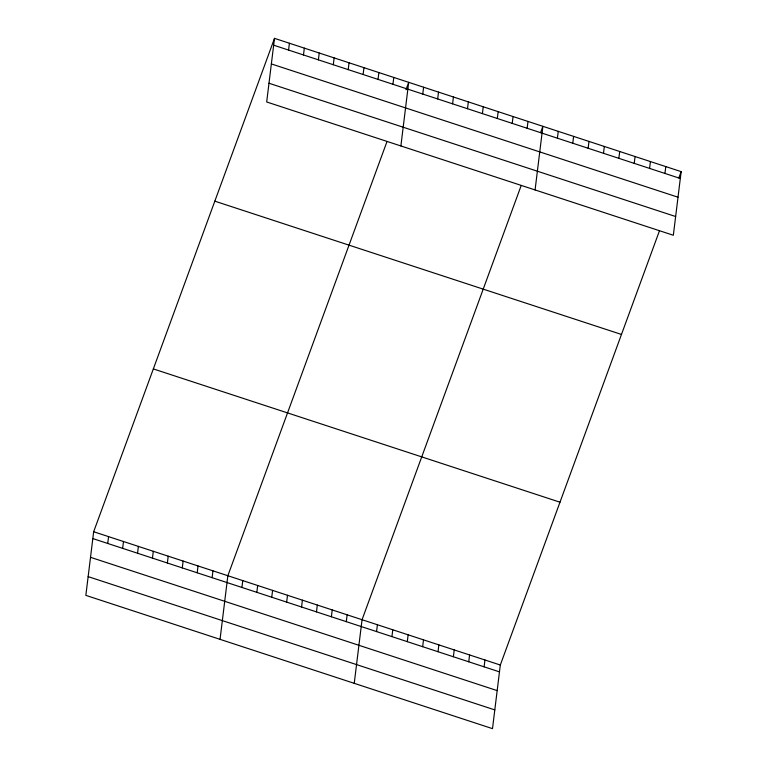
<?xml version="1.0" encoding="UTF-8"?>
<svg xmlns="http://www.w3.org/2000/svg" width="767" height="767" viewBox="0 0 767 767"><rect width="100%" height="100%" fill="white"/><g stroke="black" fill="none" stroke-linecap="round" stroke-linejoin="round"><path stroke-width="1.15" d="M274.5 38.35L266.686 101.973L673.34 235.258L681.154 171.635L274.5 38.35L93.66 531.742L85.846 595.365L492.5 728.65L500.314 665.027L659.447 230.838M107.735 543.467L108.569 536.632M122.643 548.357L123.487 541.512M137.552 553.237L138.396 546.401M152.46 558.127L153.304 551.291M167.379 563.016L168.213 556.18M182.287 567.906L183.121 561.061M197.196 572.786L198.039 565.95M212.104 577.676L212.948 570.84M288.574 50.076L289.408 43.24M220.043 639.352L227.857 575.72L386.999 141.54M303.483 54.965L304.326 48.12M241.931 587.455L242.765 580.609M318.391 59.855L319.235 53.009M256.84 592.335L257.674 585.499M333.3 64.735L334.144 57.899M271.748 597.225L272.592 590.389M348.218 69.624L349.052 62.789M286.657 602.114L287.5 595.269M363.127 74.514L363.961 67.669M301.565 606.994L302.409 600.158M378.035 79.394L378.879 72.558M316.483 611.884L317.317 605.048M392.944 84.284L393.787 77.448M331.392 616.773L332.226 609.938M400.882 145.96L408.696 82.337L405.983 89.739M346.3 621.663L347.144 614.818M422.77 94.063L423.605 87.217M354.239 683.33L362.053 619.707L521.186 185.528M437.679 98.943L438.513 92.107M376.568 631.586L377.412 624.741M452.588 103.833L453.431 96.997M391.937 636.62L392.771 629.774M467.496 108.722L468.34 101.877M407.296 641.653L408.14 634.817M482.405 113.612L483.248 106.766M422.655 646.686L423.499 639.851M497.323 118.492L498.157 111.656M438.024 651.72L438.858 644.884M512.231 123.382L513.065 116.546M453.383 656.753L454.227 649.917M527.14 128.271L527.984 121.426M468.742 661.796L469.586 654.951M535.078 189.948L542.892 126.315L540.562 132.662M484.111 666.83L484.945 659.984M557.408 138.194L558.251 131.349M572.776 143.228L573.611 136.392M588.136 148.261L588.979 141.425M603.495 153.295L604.338 146.459M618.864 158.328L619.698 151.492M634.223 163.371L635.066 156.526M649.582 168.404L650.426 161.559M664.951 173.438L665.785 166.602M678.824 177.973L681.154 171.635M273.666 45.186L680.31 178.471M271.365 63.929L678.009 197.215M268.987 83.239L675.641 216.524M214.827 201.165L621.471 334.45M153.342 368.917L559.987 502.203M93.66 531.742L500.314 665.027M92.826 538.578L499.47 671.863M90.525 557.321L497.169 690.607M88.147 576.631L494.801 709.906"/></g></svg>
